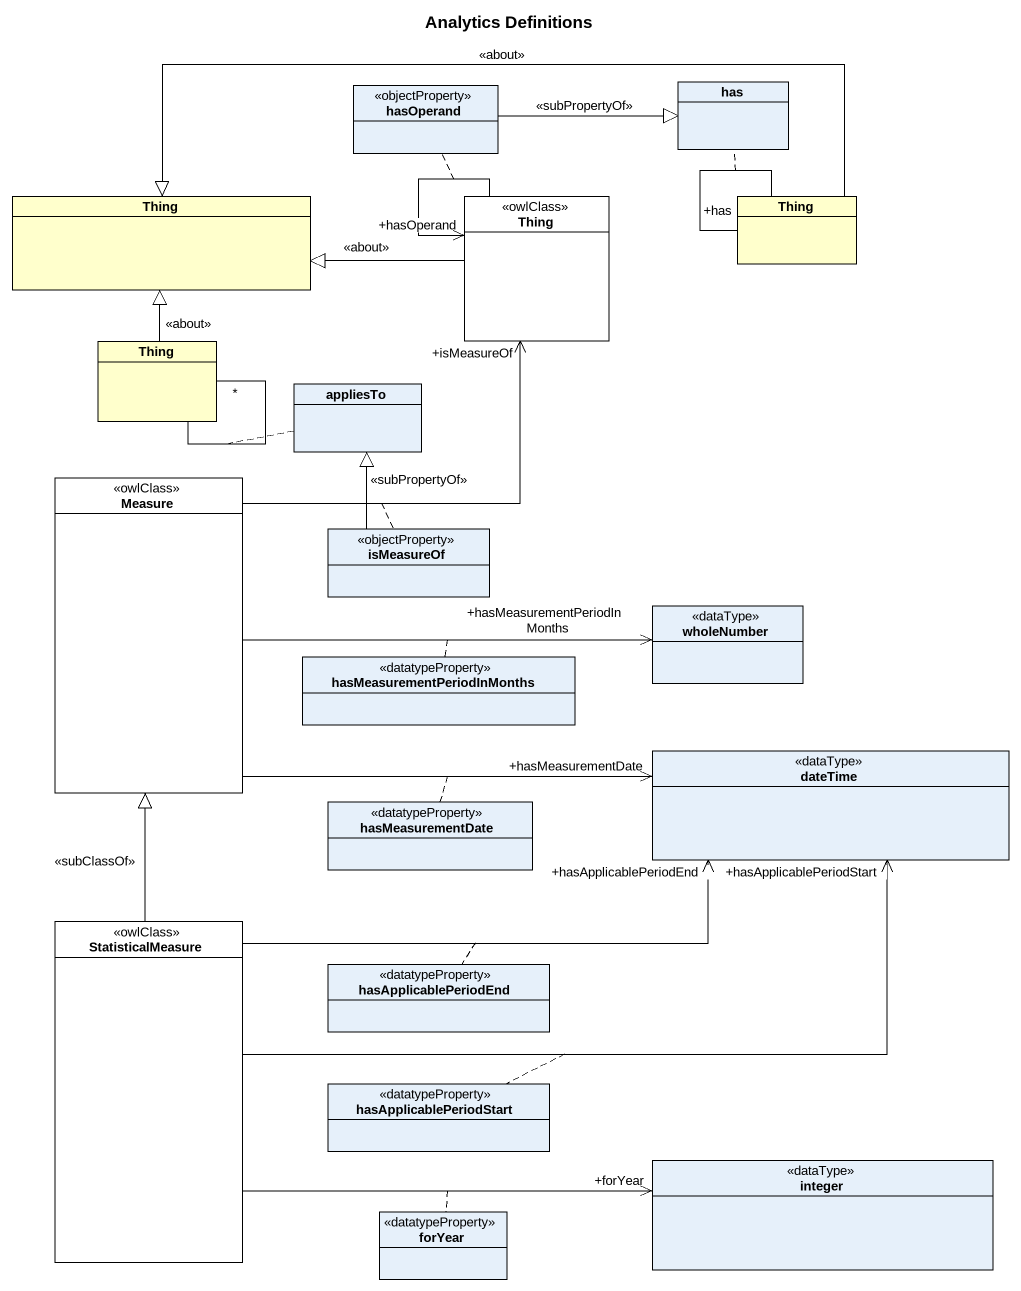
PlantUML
@startuml
title Analytics Definitions
hide circle
hide empty members
class hasOperand <<objectProperty>>
class has
class Thing #FFFFCC
class "Thing" as Thing_2 <<owlClass>> #FFFFFF
class "Thing" as Thing_3 #FFFFCC
class "Thing" as Thing_4 #FFFFCC
class appliesTo
class Measure <<owlClass>> #FFFFFF
class isMeasureOf <<objectProperty>>
class wholeNumber <<dataType>>
class hasMeasurementPeriodInMonths <<datatypeProperty>>
class dateTime <<dataType>>
class hasMeasurementDate <<datatypeProperty>>
class StatisticalMeasure <<owlClass>> #FFFFFF
class hasApplicablePeriodEnd <<datatypeProperty>>
class hasApplicablePeriodStart <<datatypeProperty>>
class integer <<dataType>>
class forYear <<datatypeProperty>>
hasOperand -right-|> has : <<subPropertyOf>>
Thing_2 -left-|> Thing : <<about>>
Thing_2 --> "+hasOperand" Thing_2
(Thing_2, Thing_2) .. hasOperand
Thing_3 -left-|> Thing : <<about>>
Thing_3 -- "+has" Thing_3
(Thing_3, Thing_3) .. has
Thing_4 -up-|> Thing : <<about>>
Thing_4 -- "*" Thing_4
(Thing_4, Thing_4) .. appliesTo
Measure -up-> "+isMeasureOf" Thing_2
(Measure, Thing_2) .. isMeasureOf
Measure -right-> "+hasMeasurementPeriodInMonths" wholeNumber
(Measure, wholeNumber) .. hasMeasurementPeriodInMonths
Measure -right-> "+hasMeasurementDate" dateTime
(Measure, dateTime) .. hasMeasurementDate
isMeasureOf -up-|> appliesTo : <<subPropertyOf>>
StatisticalMeasure -up-|> Measure : <<subClassOf>>
StatisticalMeasure -right-> "+hasApplicablePeriodEnd" dateTime
(StatisticalMeasure, dateTime) .. hasApplicablePeriodEnd
StatisticalMeasure -right-> "+hasApplicablePeriodStart" dateTime
(StatisticalMeasure, dateTime) .. hasApplicablePeriodStart
StatisticalMeasure -right-> "+forYear" integer
(StatisticalMeasure, integer) .. forYear
@enduml
